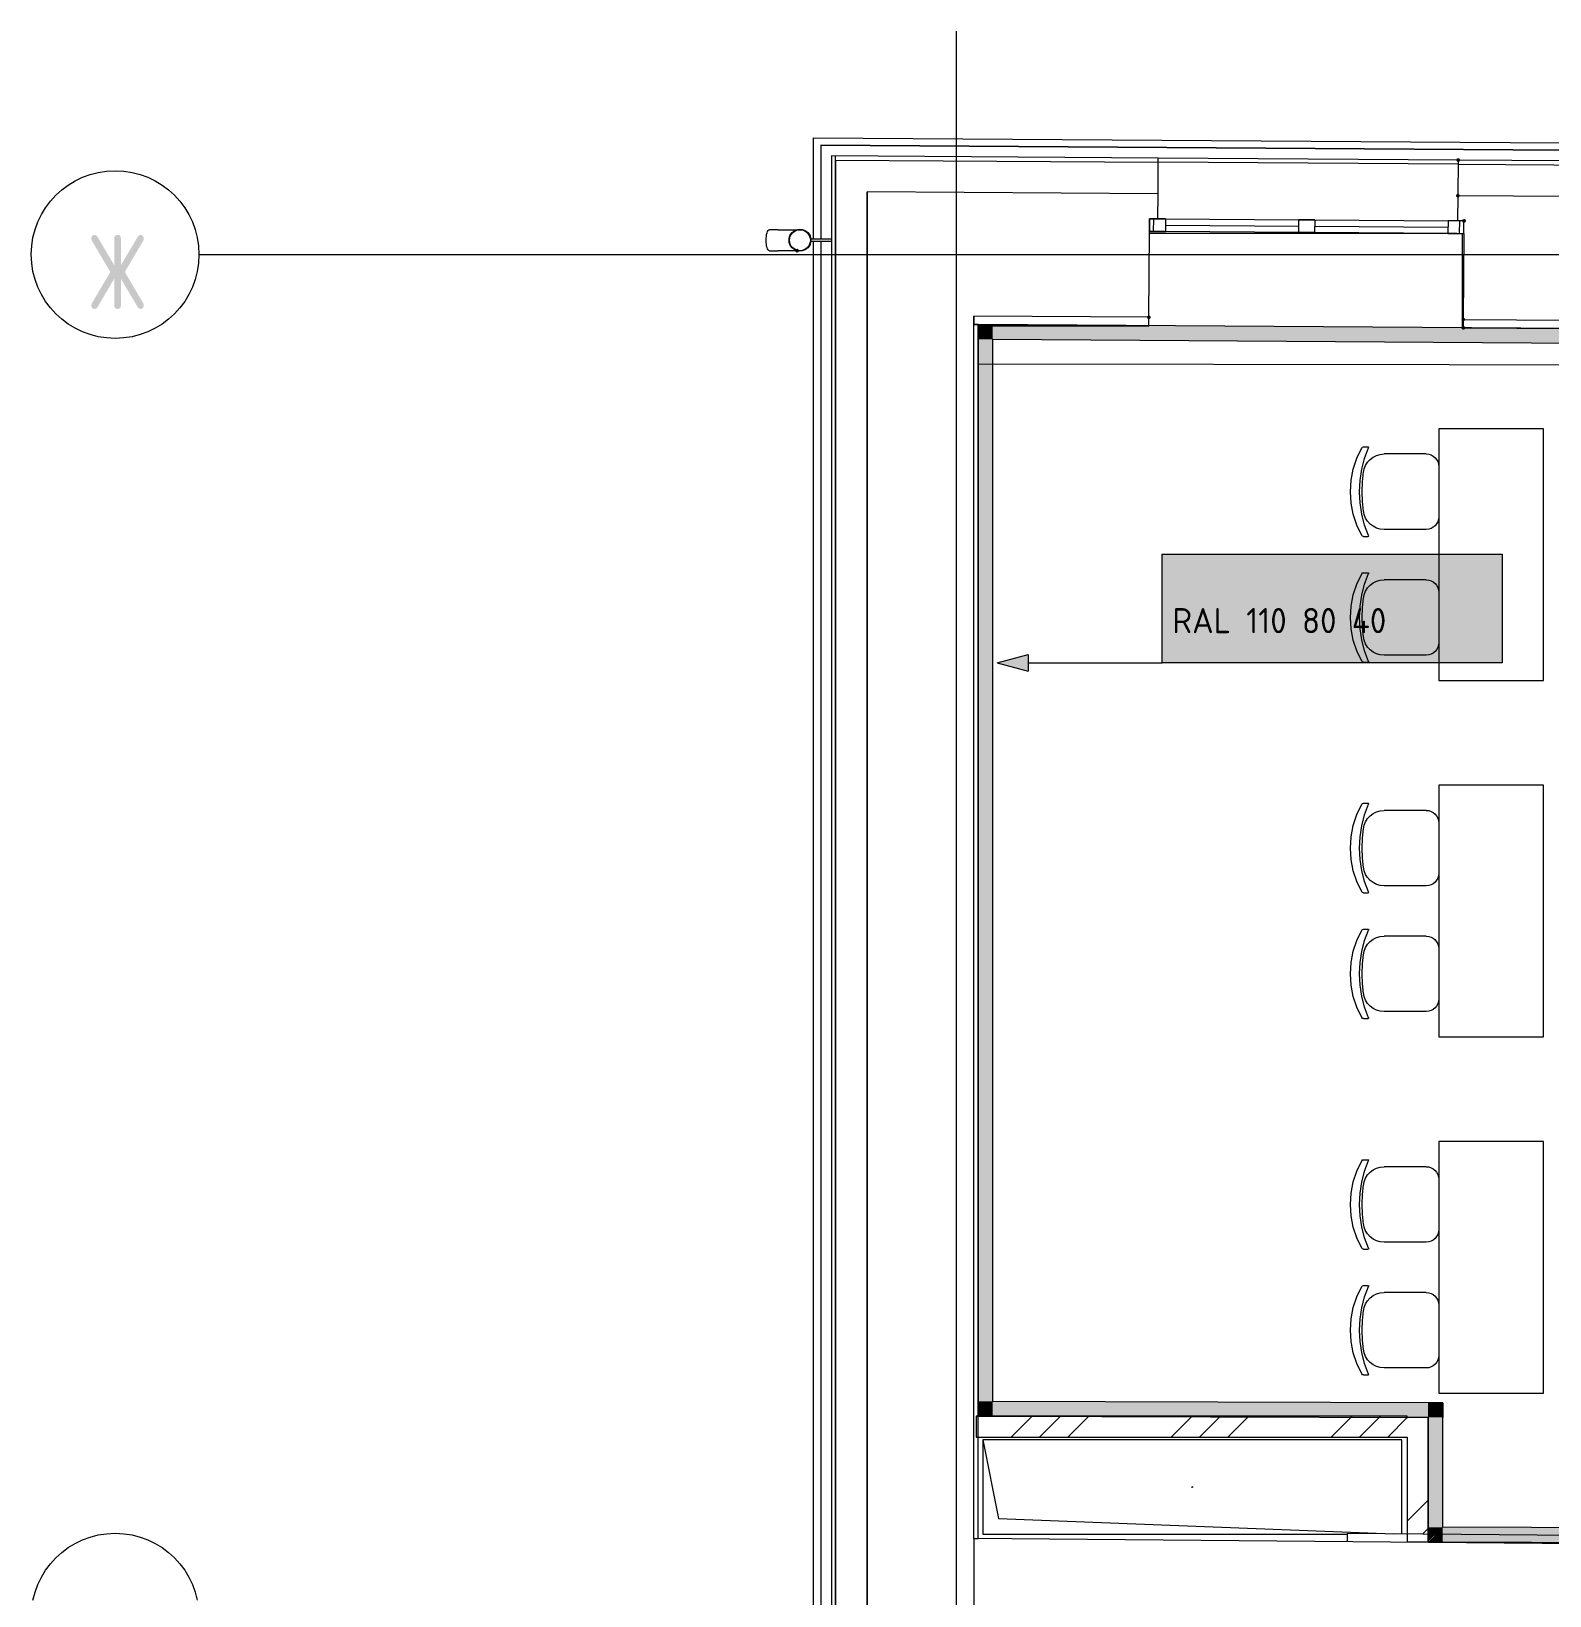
# Model space of a CAD drawing. Header units: millimetres. Extents: x 0 to 1189, y 0 to 841.
# Drawn here: x 194.5 to 267, y 654.4 to 729 of the extents above; entities that cross this region are included whole.
import ezdxf

# ---------------------------------------------------------------- set-up
doc = ezdxf.new("R2010")
doc.units = ezdxf.units.MM

msp = doc.modelspace()

# ---------------------------------------------------------------- hatches: boundary and pattern name
h = msp.add_hatch(color=7)
h.dxf.hatch_style = 2
h.paths.add_polyline_path([(262.602401, 722.789875), (262.665964, 722.816312), (262.692401, 722.879875), (262.665964, 722.943438), (262.602401, 722.969875), (262.592401, 722.969875), (262.528839, 722.943438), (262.502401, 722.879875), (262.528839, 722.816312), (262.592401, 722.789875)])
h = msp.add_hatch(color=7)
h.dxf.hatch_style = 2
h.paths.add_polyline_path([(262.581401, 721.269873), (262.517839, 721.243435), (262.491401, 721.179872), (262.517839, 721.11631), (262.581401, 721.089872), (262.644964, 721.11631), (262.671401, 721.179872), (262.644964, 721.243435)])
h = msp.add_hatch(color=7)
h.dxf.hatch_style = 2
h.paths.add_polyline_path([(262.882402, 719.887871), (262.945964, 719.914308), (262.972402, 719.977871), (262.945964, 720.041433), (262.882402, 720.067871), (262.872402, 720.067871), (262.808839, 720.041433), (262.782401, 719.977871), (262.808839, 719.914308), (262.872402, 719.887871)])
h = msp.add_hatch(color=7)
h.dxf.hatch_style = 2
h.paths.add_polyline_path([(198.487755, 717.223962), (197.682981, 715.850884), (197.62655, 715.795556), (197.547382, 715.777021), (197.480883, 715.788252), (197.432936, 715.822221), (197.403902, 715.879341), (197.394144, 715.960025), (197.420051, 716.048771), (198.299791, 717.540359), (197.420051, 719.031948), (197.394144, 719.125654), (197.403971, 719.206252), (197.433487, 719.263182), (197.482743, 719.296962), (197.551792, 719.308107), (197.623794, 719.289159), (197.682981, 719.229283), (198.487755, 717.861166), (198.487755, 719.130615), (198.497668, 719.208345), (198.527374, 719.263803), (198.576819, 719.297039), (198.645954, 719.308107), (198.714684, 719.297039), (198.763776, 719.263803), (198.793232, 719.208345), (198.80305, 719.130615), (198.80305, 717.861166), (199.612785, 719.229283), (199.668734, 719.289159), (199.744526, 719.308107), (199.803644, 719.29598), (199.853667, 719.254087), (199.886808, 719.197726), (199.897213, 719.130615), (199.871305, 719.031948), (198.991566, 717.540359), (199.871305, 716.048771), (199.897213, 715.955064), (199.886808, 715.88692), (199.853667, 715.826631), (199.805849, 715.788804), (199.748936, 715.777021), (199.669285, 715.795556), (199.612785, 715.850884), (198.80305, 717.223962), (198.80305, 715.950103), (198.793232, 715.873062), (198.763776, 715.819121), (198.714684, 715.7874), (198.645954, 715.777021), (198.576819, 715.7874), (198.527374, 715.819121), (198.497668, 715.873062), (198.487755, 715.950103)])
h = msp.add_hatch(color=7)
h.dxf.hatch_style = 2
h.paths.add_polyline_path([(231.068353, 718.466868), (231.131916, 718.493306), (231.158353, 718.556868), (231.131916, 718.620431), (231.068353, 718.646869), (231.055353, 718.646869), (230.99179, 718.620431), (230.965353, 718.556868), (230.99179, 718.493306), (231.055353, 718.466868)])
at = {"true_color": 0xf1d696}
h = msp.add_hatch(color=41, dxfattribs=at)
h.dxf.hatch_style = 2
h.paths.add_polyline_path([(240.398367, 714.329862), (239.698366, 714.334862), (239.698366, 715.034863)])
h = msp.add_hatch(color=41, dxfattribs=at)
h.dxf.hatch_style = 2
h.paths.add_polyline_path([(239.698366, 715.034863), (240.398367, 715.029863), (240.398367, 714.329862)])
h = msp.add_hatch(color=41, dxfattribs=at)
h.dxf.hatch_style = 2
h.paths.add_polyline_path([(240.398367, 714.329862), (240.398367, 715.029863), (329.149503, 714.432862), (329.152503, 713.732861)])
h = msp.add_hatch(color=7)
h.dxf.hatch_style = 2
h.paths.add_polyline_path([(247.841379, 715.468864), (247.777816, 715.442426), (247.751379, 715.378864), (247.777816, 715.315301), (247.841379, 715.288863), (247.904941, 715.315301), (247.931379, 715.378864), (247.904941, 715.442426)])
h = msp.add_hatch(color=7)
h.dxf.hatch_style = 2
h.paths.add_polyline_path([(262.838402, 714.967863), (262.774839, 714.941425), (262.748401, 714.877863), (262.774839, 714.8143), (262.838402, 714.787863), (262.848402, 714.787863), (262.911964, 714.8143), (262.938402, 714.877863), (262.911964, 714.941425), (262.848402, 714.967863)])
h = msp.add_hatch(color=7)
h.dxf.hatch_style = 2
h.paths.add_polyline_path([(262.841402, 715.367864), (262.777839, 715.341426), (262.751401, 715.277863), (262.777839, 715.214301), (262.841402, 715.187863), (262.904964, 715.214301), (262.931402, 715.277863), (262.904964, 715.341426)])
at = {"true_color": 0x9f9f00}
h = msp.add_hatch(color=54, dxfattribs=at)
h.dxf.hatch_style = 2
h.paths.add_polyline_path([(240.398367, 663.660785), (239.698366, 663.662785), (239.698366, 714.334862), (240.398367, 714.329862)])
at = {"true_color": 0xffffff}
h = msp.add_hatch(color=7, dxfattribs=at)
h.dxf.hatch_style = 2
h.paths.add_polyline_path([(248.47438, 704.071846), (264.690404, 704.071846), (264.690404, 698.895838), (248.47438, 698.895838)])
at = {"true_color": 0x0077b0}
h = msp.add_hatch(color=144, dxfattribs=at)
h.paths.add_polyline_path([(249.685447, 702.675707), (249.685447, 703.482686), (249.655957, 703.639369), (249.566935, 703.770421), (249.438295, 703.856824), (249.281957, 703.886176), (249.125481, 703.856824), (248.994223, 703.770421), (248.906786, 703.639369), (248.878467, 703.482686), (248.878467, 702.675707), (248.906786, 702.519369), (248.994223, 702.390729), (249.125481, 702.301708), (249.281957, 702.272218), (249.438295, 702.301708), (249.566935, 702.390729), (249.655957, 702.519369)])
h.paths.add_polyline_path([(249.886089, 702.675707), (249.874935, 702.555051), (249.841509, 702.443025), (249.785862, 702.339991), (249.708046, 702.24631), (249.616278, 702.169011), (249.514225, 702.114501), (249.402561, 702.082212), (249.281957, 702.071575), (249.160225, 702.082212), (249.048517, 702.114501), (248.946319, 702.169011), (248.853111, 702.24631), (248.775382, 702.339991), (248.719924, 702.443025), (248.686688, 702.555051), (248.67562, 702.675707), (248.67562, 703.482686), (248.686688, 703.604419), (248.719924, 703.716126), (248.775382, 703.818325), (248.853111, 703.911532), (248.946319, 703.989348), (249.048517, 704.044995), (249.160225, 704.078421), (249.281957, 704.089574), (249.402613, 704.078464), (249.514639, 704.045339), (249.617673, 703.990511), (249.711354, 703.914288), (249.787258, 703.82065), (249.841923, 703.717504), (249.874987, 703.604849), (249.886089, 703.482686)])
h = msp.add_hatch(color=144, dxfattribs=at)
h.dxf.hatch_style = 2
h.paths.add_polyline_path([(251.70627, 702.573732), (251.709027, 702.602396), (252.112516, 704.016263), (252.148001, 704.070902), (252.211184, 704.089574), (252.28732, 704.064012), (252.312607, 703.9876), (252.307095, 703.959488), (251.939986, 702.675707), (252.411826, 702.675707), (252.411826, 702.980529), (252.437113, 703.055288), (252.51325, 703.079197), (252.589386, 703.055288), (252.614673, 702.980529), (252.614673, 702.675707), (252.818072, 702.675707), (252.891797, 702.650145), (252.916739, 702.573732), (252.891797, 702.497596), (252.818072, 702.472309), (252.614673, 702.472309), (252.614673, 702.170243), (252.589386, 702.095484), (252.51325, 702.071575), (252.437113, 702.095484), (252.411826, 702.170243), (252.411826, 702.472309), (251.807694, 702.472309), (251.731557, 702.497596)])
h = msp.add_hatch(color=144, dxfattribs=at)
h.dxf.hatch_style = 2
h.paths.add_polyline_path([(251.199584, 702.573732), (250.392604, 702.573732), (250.316468, 702.599295), (250.291181, 702.675707), (250.316468, 702.751844), (250.392604, 702.777131), (251.199584, 702.777131), (251.27572, 702.751844), (251.301007, 702.675707), (251.27572, 702.599295)])
h = msp.add_hatch(color=144, dxfattribs=at)
h.dxf.hatch_style = 2
h.paths.add_polyline_path([(240.598368, 698.895838), (242.09137, 699.294839), (242.09137, 698.494838)])
at = {"true_color": 0x9f9f00}
h = msp.add_hatch(color=54, dxfattribs=at)
h.dxf.hatch_style = 2
h.paths.add_polyline_path([(239.698366, 662.964784), (239.698366, 663.662785), (240.398367, 663.660785)])
h = msp.add_hatch(color=54, dxfattribs=at)
h.dxf.hatch_style = 2
h.paths.add_polyline_path([(239.698366, 662.962784), (240.398367, 663.660785), (240.398367, 662.960784)])
at = {"true_color": 0xf1d696}
h = msp.add_hatch(color=41, dxfattribs=at)
h.dxf.hatch_style = 2
h.paths.add_polyline_path([(240.398367, 662.960784), (240.398367, 663.660785), (261.164399, 663.602785), (261.164399, 662.902783)])
h = msp.add_hatch(color=41, dxfattribs=at)
h.dxf.hatch_style = 2
h.paths.add_polyline_path([(261.164399, 663.602785), (261.8644, 663.600785), (261.164399, 662.902783)])
h = msp.add_hatch(color=41, dxfattribs=at)
h.dxf.hatch_style = 2
h.paths.add_polyline_path([(261.164399, 662.902783), (261.8644, 663.600785), (261.8644, 662.900783)])
h = msp.add_hatch(color=41, dxfattribs=at)
h.dxf.hatch_style = 2
h.paths.add_polyline_path([(261.8644, 657.659775), (261.164399, 657.662775), (261.164399, 662.902783), (261.8644, 662.900783)])
h = msp.add_hatch(color=41, dxfattribs=at)
h.dxf.hatch_style = 2
h.paths.add_polyline_path([(261.164399, 656.964774), (261.164399, 657.662775), (261.8644, 657.659775)])
h = msp.add_hatch(color=41, dxfattribs=at)
h.dxf.hatch_style = 2
h.paths.add_polyline_path([(261.164399, 656.962774), (261.8644, 657.659775), (261.8644, 656.959774)])
h = msp.add_hatch(color=41, dxfattribs=at)
h.dxf.hatch_style = 2
h.paths.add_polyline_path([(261.8644, 656.959774), (261.8644, 657.659775), (329.444503, 657.416775), (329.448503, 656.716774)])

# ---------------------------------------------------------------- linework, layer by layer
at = {"color": 7, "lineweight": 0}
for points in [[(238.672365, 237.695134), (238.672365, 729.022884)], [(238.672365, 237.695134), (238.672365, 729.022884)], [(231.848354, 719.103869), (231.848354, 723.936877)], [(231.848354, 723.936877), (338.660517, 723.218876)], [(232.198355, 723.584876), (232.198355, 719.102869)], [(338.312517, 722.871875), (232.198355, 723.584876)], [(232.198355, 723.583876), (338.312517, 722.871875)], [(248.292379, 722.975875), (232.698356, 723.080875)], [(232.698356, 723.080875), (232.698356, 642.949753)], [(232.898356, 642.949753), (232.898356, 723.079875)], [(232.898356, 722.879875), (248.291379, 722.775875)], [(232.898356, 722.879875), (232.898356, 642.949753)], [(248.281379, 721.275873), (248.291379, 722.775875)], [(248.291379, 722.775875), (248.292379, 722.975875)], [(262.591401, 722.679875), (248.291379, 722.775875)], [(262.592401, 722.879875), (248.292379, 722.975875)], [(262.592401, 722.879875), (262.581401, 721.179872)], [(262.591401, 722.679875), (278.554426, 722.572875)], [(277.952425, 722.776875), (262.602401, 722.879875)], [(198.529303, 714.371862), (198.120349, 714.392515), (197.723202, 714.453134), (197.339875, 714.551706), (196.972379, 714.686222), (196.622724, 714.854669), (196.292923, 715.055037), (195.984986, 715.285314), (195.700924, 715.543489), (195.442749, 715.827551), (195.212472, 716.135488), (195.012104, 716.465289), (194.843657, 716.814944), (194.709141, 717.18244), (194.610569, 717.565767), (194.54995, 717.962914), (194.529297, 718.371868), (194.54995, 718.780823), (194.610569, 719.177969), (194.709141, 719.561296), (194.843657, 719.928792), (195.012104, 720.278447), (195.212472, 720.608249), (195.442749, 720.916186), (195.700924, 721.200248), (195.984986, 721.458422), (196.292923, 721.688699), (196.622724, 721.889067), (196.972379, 722.057514), (197.339875, 722.19203), (197.723202, 722.290603), (198.120349, 722.351221), (198.529303, 722.371874)], [(198.529303, 722.371874), (198.938258, 722.351221), (199.335404, 722.290603), (199.718731, 722.19203), (200.086228, 722.057514), (200.435882, 721.889067), (200.765684, 721.688699), (201.073621, 721.458422), (201.357683, 721.200248), (201.615858, 720.916186), (201.846135, 720.608249), (202.046502, 720.278447), (202.21495, 719.928792), (202.349465, 719.561296), (202.448038, 719.177969), (202.508656, 718.780823), (202.529309, 718.371868), (202.508656, 717.962914), (202.448038, 717.565767), (202.349465, 717.18244), (202.21495, 716.814944), (202.046502, 716.465289), (201.846135, 716.135488), (201.615858, 715.827551), (201.357683, 715.543489), (201.073621, 715.285314), (200.765684, 715.055037), (200.435882, 714.854669), (200.086228, 714.686222), (199.718731, 714.551706), (199.335404, 714.453134), (198.938258, 714.392515), (198.529303, 714.371862)], [(248.281379, 721.275873), (234.398358, 721.369873)], [(234.398358, 715.468864), (234.398358, 721.369873)], [(234.398358, 721.369873), (234.398358, 642.949753)], [(248.273379, 720.075871), (248.281379, 721.275873)], [(262.581401, 721.179872), (262.572401, 719.979871)], [(278.544426, 721.072872), (262.581401, 721.179872)], [(229.582368, 719.05586), (229.585501, 719.156587), (229.594493, 719.250423), (229.608735, 719.335353), (229.627618, 719.409361), (229.650532, 719.470431), (229.676868, 719.516548), (229.706017, 719.545697), (229.737368, 719.555861)], [(230.162352, 719.55687), (229.737351, 719.55687)], [(230.162352, 719.55687), (230.219352, 719.55687)], [(230.219352, 719.55687), (230.274352, 719.55687)], [(230.274352, 719.55687), (230.329352, 719.55687)], [(230.329352, 719.55687), (230.383352, 719.55687)], [(230.383352, 719.55687), (230.436352, 719.55687)], [(230.436352, 719.55687), (230.488352, 719.55687)], [(230.488352, 719.55687), (230.538352, 719.55687)], [(230.538352, 719.55687), (230.587352, 719.55687)], [(230.587352, 719.55687), (230.635352, 719.55687)], [(230.635352, 719.55687), (230.681352, 719.55687)], [(230.678352, 719.056869), (230.688925, 719.161614), (230.719243, 719.259198), (230.76721, 719.347524), (230.830728, 719.424495), (230.907698, 719.488012), (230.996025, 719.535979), (231.093609, 719.566298), (231.198353, 719.57687), (231.303385, 719.566298), (231.401104, 719.535979), (231.489447, 719.488012), (231.566354, 719.424495), (231.62976, 719.347524), (231.677604, 719.259198), (231.707823, 719.161614), (231.718354, 719.056869)], [(230.681352, 719.55687), (230.725352, 719.55687)], [(230.698352, 719.056869), (230.708517, 719.157596), (230.737665, 719.251432), (230.783782, 719.336362), (230.844853, 719.41037), (230.918861, 719.47144), (231.00379, 719.517557), (231.097627, 719.546706), (231.198353, 719.55687), (231.29908, 719.546706), (231.392916, 719.517557), (231.477846, 719.47144), (231.551854, 719.41037), (231.612924, 719.336362), (231.659041, 719.251432), (231.68819, 719.157596), (231.698354, 719.056869)], [(230.725352, 719.55687), (230.768353, 719.55687)], [(230.768353, 719.55687), (230.809353, 719.55687)], [(230.809353, 719.55687), (230.849353, 719.55687)], [(230.849353, 719.55687), (230.886353, 719.55687)], [(230.886353, 719.55687), (230.922353, 719.55687)], [(230.922353, 719.55687), (230.956353, 719.55687)], [(230.956353, 719.55687), (230.988353, 719.55687)], [(230.988353, 719.55687), (231.017353, 719.55687)], [(231.017353, 719.55687), (231.045353, 719.55687)], [(231.045353, 719.55687), (231.068353, 719.55687)], [(247.841379, 715.378864), (247.869379, 719.47887)], [(247.869379, 719.47887), (247.873379, 720.078871)], [(247.873379, 720.078871), (247.869379, 719.47887)], [(248.62938, 719.47387), (247.869379, 719.47887)], [(247.869379, 719.47887), (248.62938, 719.47387)], [(247.873379, 720.078871), (248.63338, 720.073871)], [(248.63338, 720.073871), (247.873379, 720.078871)], [(248.069379, 719.47787), (248.073379, 720.077871)], [(248.63338, 720.073871), (248.62938, 719.47387)], [(254.98939, 719.43087), (248.62938, 719.47387)], [(248.63138, 719.77387), (254.99139, 719.73087)], [(248.63338, 720.073871), (254.99339, 720.030871)], [(254.98939, 719.43087), (254.99339, 720.030871)], [(255.749391, 719.42587), (254.98939, 719.43087)], [(254.98939, 719.43087), (255.749391, 719.42587)], [(254.99339, 720.030871), (255.753391, 720.025871)], [(255.753391, 720.025871), (254.99339, 720.030871)], [(255.753391, 720.025871), (255.749391, 719.42587)], [(262.1084, 719.38287), (255.749391, 719.42587)], [(255.751391, 719.72587), (262.1104, 719.68287)], [(255.753391, 720.025871), (262.1124, 719.982871)], [(262.1124, 719.982871), (262.1084, 719.38287)], [(262.872402, 719.977871), (262.1124, 719.982871)], [(262.872402, 719.977871), (262.1124, 719.982871)], [(262.668401, 719.37987), (262.672401, 719.979871)], [(262.868402, 719.37787), (262.872402, 719.977871)], [(262.868402, 719.37787), (262.872402, 719.977871)], [(229.737368, 718.555859), (229.706017, 718.566023), (229.676868, 718.595172), (229.650532, 718.641289), (229.627618, 718.702359), (229.608735, 718.776367), (229.594493, 718.861297), (229.585501, 718.955133), (229.582368, 719.05586)], [(231.718354, 719.056869), (231.707823, 718.951838), (231.677604, 718.854119), (231.62976, 718.765775), (231.566354, 718.688869), (231.489447, 718.625462), (231.401104, 718.577619), (231.303385, 718.5474), (231.198353, 718.536868), (231.093609, 718.5474), (230.996025, 718.577619), (230.907698, 718.625462), (230.830728, 718.688869), (230.76721, 718.765775), (230.719243, 718.854119), (230.688925, 718.951838), (230.678352, 719.056869)], [(231.698354, 719.056869), (231.68819, 718.955855), (231.659041, 718.861885), (231.612924, 718.776937), (231.551854, 718.702994), (231.477846, 718.642035), (231.392916, 718.59604), (231.29908, 718.566992), (231.198353, 718.556868), (231.097627, 718.566992), (231.00379, 718.59604), (230.918861, 718.642035), (230.844853, 718.702994), (230.783782, 718.776937), (230.737665, 718.861885), (230.708517, 718.955855), (230.698352, 719.056869)], [(232.698356, 719.106869), (231.707354, 719.106869)], [(231.707354, 719.006869), (232.698356, 719.006869)], [(231.848354, 608.1037), (231.848354, 719.008869)], [(232.198355, 719.009869), (232.198355, 608.1027)], [(262.529401, 719.38087), (247.868379, 719.38087)], [(262.1084, 719.38287), (262.868402, 719.37787)], [(262.1084, 719.38287), (262.868402, 719.37787)], [(262.809402, 714.945863), (262.809402, 719.37887)], [(262.868402, 719.37787), (262.841402, 715.277863)], [(202.529309, 718.371868), (863.72632, 718.371868)], [(229.737351, 718.556868), (230.162352, 718.556868)], [(230.186352, 718.556868), (230.162352, 718.556868)], [(230.242352, 718.556868), (230.186352, 718.556868)], [(230.297352, 718.556868), (230.242352, 718.556868)], [(230.352352, 718.556868), (230.297352, 718.556868)], [(230.405352, 718.556868), (230.352352, 718.556868)], [(230.458352, 718.556868), (230.405352, 718.556868)], [(230.509352, 718.556868), (230.458352, 718.556868)], [(230.559352, 718.556868), (230.509352, 718.556868)], [(230.607352, 718.556868), (230.559352, 718.556868)], [(230.654352, 718.556868), (230.607352, 718.556868)], [(230.700352, 718.556868), (230.654352, 718.556868)], [(230.743353, 718.556868), (230.700352, 718.556868)], [(230.786353, 718.556868), (230.743353, 718.556868)], [(230.826353, 718.556868), (230.786353, 718.556868)], [(230.865353, 718.556868), (230.826353, 718.556868)], [(230.901353, 718.556868), (230.865353, 718.556868)], [(230.936353, 718.556868), (230.901353, 718.556868)], [(230.969353, 718.556868), (230.936353, 718.556868)], [(231.000353, 718.556868), (230.969353, 718.556868)], [(231.029353, 718.556868), (231.000353, 718.556868)], [(231.055353, 718.556868), (231.029353, 718.556868)], [(234.398358, 642.949753), (234.398358, 715.468864)], [(239.499366, 715.434864), (239.496366, 715.034863)], [(239.496366, 715.034863), (247.839379, 714.978863)], [(239.498366, 657.119775), (239.498366, 715.434864)], [(239.698366, 715.034863), (239.498366, 715.034863)], [(247.841379, 715.378864), (239.499366, 715.434864)], [(239.698366, 657.119775), (239.698366, 715.034863)], [(239.698366, 715.034863), (239.698366, 714.334862)], [(329.149503, 714.432862), (239.698366, 715.034863)], [(247.827379, 714.955863), (239.698366, 714.955863)], [(247.827379, 714.979863), (247.827379, 714.955863)], [(247.839379, 714.978863), (247.841379, 715.378864)], [(262.841402, 715.277863), (262.838402, 714.877863)], [(262.841402, 715.277863), (278.104425, 715.175863)], [(239.698366, 714.334862), (239.698366, 662.962784)], [(240.398367, 714.329862), (329.152503, 713.732861)], [(240.398367, 663.660785), (240.398367, 714.329862)], [(262.839402, 714.945863), (262.809402, 714.945863)], [(262.848402, 714.877863), (278.101425, 714.775863)], [(239.698366, 713.15786), (329.572504, 713.03386)], [(261.8644, 663.600785), (240.398367, 663.660785)], [(261.8644, 663.600785), (261.8644, 662.900783)], [(260.164397, 662.962784), (239.598366, 662.962784)], [(239.598366, 662.962784), (239.598366, 661.962782)], [(239.698366, 662.962784), (240.398367, 662.960784)], [(240.398367, 662.960784), (261.164399, 662.902783)], [(241.274369, 661.962782), (242.27437, 662.962784)], [(242.623371, 661.962782), (243.623372, 662.962784)], [(243.973373, 661.962782), (244.973374, 662.962784)], [(248.90738, 661.962782), (249.907382, 662.962784)], [(250.257382, 661.962782), (251.257384, 662.962784)], [(251.606384, 661.962782), (252.606386, 662.962784)], [(256.540392, 661.962782), (257.540393, 662.962784)], [(257.890394, 661.962782), (258.890396, 662.962784)], [(259.239396, 661.962782), (260.164397, 662.887783)], [(260.164397, 662.902783), (260.164397, 662.962784)], [(260.164397, 662.887783), (260.179397, 662.902783)], [(261.164399, 662.902783), (260.164397, 662.902783)], [(261.164399, 656.962774), (261.164399, 662.902783)], [(261.164399, 662.902783), (261.164399, 656.962774)], [(261.8644, 657.659775), (261.8644, 662.900783)], [(239.598366, 661.962782), (260.164397, 661.962782)], [(260.164397, 661.962782), (260.164397, 656.962774)], [(259.914397, 661.828782), (239.914367, 661.828782)], [(239.914367, 661.828782), (239.914367, 657.328775)], [(239.914367, 661.828782), (240.664368, 658.078776)], [(259.914397, 661.828782), (239.914367, 661.828782)], [(239.914367, 661.828782), (239.914367, 657.328775)], [(259.914397, 657.340775), (259.914397, 661.828782)], [(259.914397, 657.340775), (259.914397, 661.828782)], [(249.889382, 659.578778), (249.914382, 659.603778), (249.939382, 659.578778)], [(249.939382, 659.578778), (249.914382, 659.553778), (249.889382, 659.578778)], [(249.939382, 659.578778), (249.914382, 659.553778), (249.901382, 659.556778)], [(249.908382, 659.602778), (249.939382, 659.578778)], [(260.164397, 657.952776), (261.164399, 658.952777)], [(240.664368, 658.078776), (259.519396, 657.343775)], [(260.892399, 657.331775), (261.164399, 657.603775)], [(329.444503, 657.416775), (261.8644, 657.659775)], [(194.610569, 654.17787), (194.709141, 654.561197), (194.843657, 654.928693), (195.012104, 655.278348), (195.212472, 655.608149), (195.442749, 655.916087), (195.700924, 656.200148), (195.984986, 656.458323), (196.292923, 656.6886), (196.622724, 656.888968), (196.972379, 657.057415), (197.339875, 657.191931), (197.723202, 657.290503), (198.120349, 657.351122), (198.529303, 657.371775)], [(198.529303, 657.371775), (198.938258, 657.351122), (199.335404, 657.290503), (199.718731, 657.191931), (200.086228, 657.057415), (200.435882, 656.888968), (200.765684, 656.6886), (201.073621, 656.458323), (201.357683, 656.200148), (201.615858, 655.916087), (201.846135, 655.608149), (202.046502, 655.278348), (202.21495, 654.928693), (202.349465, 654.561197), (202.448038, 654.17787)], [(308.162471, 656.516774), (239.498366, 657.119775)], [(239.498366, 657.119775), (239.498366, 653.319769)], [(239.498366, 657.119775), (239.698366, 657.119775)], [(239.914367, 657.328775), (257.306393, 657.328775)], [(239.914367, 657.328775), (257.306393, 657.328775)], [(257.306393, 657.363775), (257.302393, 656.963774)], [(308.056471, 656.917774), (257.306393, 657.363775)], [(260.164397, 656.962774), (261.164399, 656.962774)], [(261.164399, 656.962774), (261.8644, 656.959774)], [(261.8644, 656.959774), (329.448503, 656.716774)]]:
    msp.add_lwpolyline(points, dxfattribs=at)
at = {"color": 253, "lineweight": 0, "true_color": 0x999999}
for points in [[(266.671407, 710.058856), (261.6714, 710.058856)], [(261.6714, 710.058856), (261.6714, 698.058837)], [(266.671407, 698.058837), (266.671407, 710.058856)], [(257.996394, 704.970848), (257.762675, 705.46388), (257.593644, 705.980349), (257.490987, 706.514069), (257.456393, 707.058851), (257.490987, 707.603211), (257.593644, 708.136978), (257.762675, 708.653681), (257.996394, 709.146854)], [(257.996394, 704.970848), (257.762675, 705.46388), (257.593644, 705.980349), (257.490987, 706.514069), (257.456393, 707.058851), (257.490987, 707.603211), (257.593644, 708.136978), (257.762675, 708.653681), (257.996394, 709.146854)], [(258.325395, 704.966848), (258.134457, 705.470489), (257.997144, 705.989974), (257.914207, 706.520897), (257.886394, 707.058851), (257.914207, 707.596664), (257.997144, 708.127353), (258.134457, 708.646791), (258.325395, 709.150854)], [(258.325395, 704.966848), (258.134457, 705.470489), (257.997144, 705.989974), (257.914207, 706.520897), (257.886394, 707.058851), (257.914207, 707.596664), (257.997144, 708.127353), (258.134457, 708.646791), (258.325395, 709.150854)], [(257.996394, 709.146854), (258.033269, 709.181229), (258.081394, 709.193854)], [(257.996394, 709.146854), (258.033269, 709.181229), (258.081394, 709.193854)], [(258.081394, 709.193854), (258.298395, 709.193854)], [(258.081394, 709.193854), (258.298395, 709.193854)], [(258.298395, 709.193854), (258.319395, 709.184854), (258.328395, 709.163854), (258.325395, 709.150854)], [(258.298395, 709.193854), (258.319395, 709.184854), (258.328395, 709.163854), (258.325395, 709.150854)], [(258.073394, 707.958852), (258.109709, 708.144237), (258.178098, 708.315056), (258.275104, 708.468179), (258.39727, 708.600478), (258.541139, 708.708824), (258.703255, 708.790088), (258.880159, 708.841141), (259.068396, 708.858854)], [(258.073394, 707.958852), (258.109709, 708.144237), (258.178098, 708.315056), (258.275104, 708.468179), (258.39727, 708.600478), (258.541139, 708.708824), (258.703255, 708.790088), (258.880159, 708.841141), (259.068396, 708.858854)], [(261.071399, 708.858854), (259.068396, 708.858854)], [(261.071399, 708.858854), (259.068396, 708.858854)], [(261.071399, 708.858854), (261.192501, 708.846649), (261.305212, 708.81165), (261.407142, 708.756285), (261.4959, 708.682978), (261.569095, 708.594156), (261.624337, 708.492244), (261.659236, 708.379667), (261.6714, 708.258853)], [(261.071399, 708.858854), (261.192501, 708.846649), (261.305212, 708.81165), (261.407142, 708.756285), (261.4959, 708.682978), (261.569095, 708.594156), (261.624337, 708.492244), (261.659236, 708.379667), (261.6714, 708.258853)], [(261.6714, 708.259853), (261.6714, 705.858849)], [(261.6714, 708.259853), (261.6714, 705.858849)], [(258.078394, 706.117849), (258.037019, 706.587225), (258.023394, 707.058851), (258.037019, 707.530102), (258.078394, 707.999852)], [(258.078394, 706.117849), (258.037019, 706.587225), (258.023394, 707.058851), (258.037019, 707.530102), (258.078394, 707.999852)], [(259.068396, 705.258848), (258.880159, 705.276561), (258.703255, 705.327614), (258.541139, 705.408878), (258.39727, 705.517224), (258.275104, 705.649523), (258.178098, 705.802646), (258.109709, 705.973464), (258.073394, 706.15885)], [(259.068396, 705.258848), (258.880159, 705.276561), (258.703255, 705.327614), (258.541139, 705.408878), (258.39727, 705.517224), (258.275104, 705.649523), (258.178098, 705.802646), (258.109709, 705.973464), (258.073394, 706.15885)], [(261.071399, 705.258848), (259.068396, 705.258848)], [(261.071399, 705.258848), (259.068396, 705.258848)], [(261.6714, 705.858849), (261.659236, 705.737747), (261.624337, 705.625036), (261.569095, 705.523106), (261.4959, 705.434348), (261.407142, 705.361153), (261.305212, 705.305911), (261.192501, 705.271012), (261.071399, 705.258848)], [(261.6714, 705.858849), (261.659236, 705.737747), (261.624337, 705.625036), (261.569095, 705.523106), (261.4959, 705.434348), (261.407142, 705.361153), (261.305212, 705.305911), (261.192501, 705.271012), (261.071399, 705.258848)], [(258.081394, 704.923848), (258.033269, 704.936473), (257.996394, 704.970848)], [(258.081394, 704.923848), (258.033269, 704.936473), (257.996394, 704.970848)], [(258.081394, 704.923848), (258.298395, 704.923848)], [(258.081394, 704.923848), (258.298395, 704.923848)], [(258.325395, 704.966848), (258.328395, 704.953848), (258.319395, 704.932473), (258.298395, 704.923848)], [(258.325395, 704.966848), (258.328395, 704.953848), (258.319395, 704.932473), (258.298395, 704.923848)], [(257.996394, 698.970839), (257.762675, 699.463871), (257.593644, 699.98034), (257.490987, 700.51406), (257.456393, 701.058842), (257.490987, 701.603202), (257.593644, 702.136968), (257.762675, 702.653672), (257.996394, 703.146845)], [(257.996394, 698.970839), (257.762675, 699.463871), (257.593644, 699.98034), (257.490987, 700.51406), (257.456393, 701.058842), (257.490987, 701.603202), (257.593644, 702.136968), (257.762675, 702.653672), (257.996394, 703.146845)], [(258.325395, 698.966839), (258.134457, 699.47048), (257.997144, 699.989965), (257.914207, 700.520888), (257.886394, 701.058842), (257.914207, 701.596655), (257.997144, 702.127343), (258.134457, 702.646782), (258.325395, 703.150845)], [(258.325395, 698.966839), (258.134457, 699.47048), (257.997144, 699.989965), (257.914207, 700.520888), (257.886394, 701.058842), (257.914207, 701.596655), (257.997144, 702.127343), (258.134457, 702.646782), (258.325395, 703.150845)], [(257.996394, 703.146845), (258.033269, 703.18122), (258.081394, 703.193845)], [(257.996394, 703.146845), (258.033269, 703.18122), (258.081394, 703.193845)], [(258.081394, 703.193845), (258.298395, 703.193845)], [(258.081394, 703.193845), (258.298395, 703.193845)], [(258.298395, 703.193845), (258.319395, 703.184845), (258.328395, 703.163845), (258.325395, 703.150845)], [(258.298395, 703.193845), (258.319395, 703.184845), (258.328395, 703.163845), (258.325395, 703.150845)], [(258.073394, 701.958843), (258.109709, 702.144228), (258.178098, 702.315047), (258.275104, 702.46817), (258.39727, 702.600469), (258.541139, 702.708815), (258.703255, 702.790079), (258.880159, 702.841132), (259.068396, 702.858845)], [(258.073394, 701.958843), (258.109709, 702.144228), (258.178098, 702.315047), (258.275104, 702.46817), (258.39727, 702.600469), (258.541139, 702.708815), (258.703255, 702.790079), (258.880159, 702.841132), (259.068396, 702.858845)], [(261.071399, 702.858845), (259.068396, 702.858845)], [(261.071399, 702.858845), (259.068396, 702.858845)], [(261.071399, 702.858845), (261.192501, 702.846639), (261.305212, 702.811641), (261.407142, 702.756276), (261.4959, 702.682969), (261.569095, 702.594147), (261.624337, 702.492235), (261.659236, 702.379658), (261.6714, 702.258844)], [(261.071399, 702.858845), (261.192501, 702.846639), (261.305212, 702.811641), (261.407142, 702.756276), (261.4959, 702.682969), (261.569095, 702.594147), (261.624337, 702.492235), (261.659236, 702.379658), (261.6714, 702.258844)], [(261.6714, 702.259844), (261.6714, 699.85884)], [(261.6714, 702.259844), (261.6714, 699.85884)], [(258.078394, 700.11784), (258.037019, 700.587216), (258.023394, 701.058842), (258.037019, 701.530092), (258.078394, 701.999843)], [(258.078394, 700.11784), (258.037019, 700.587216), (258.023394, 701.058842), (258.037019, 701.530092), (258.078394, 701.999843)], [(259.068396, 699.258839), (258.880159, 699.276552), (258.703255, 699.327605), (258.541139, 699.408869), (258.39727, 699.517214), (258.275104, 699.649513), (258.178098, 699.802637), (258.109709, 699.973455), (258.073394, 700.15884)], [(259.068396, 699.258839), (258.880159, 699.276552), (258.703255, 699.327605), (258.541139, 699.408869), (258.39727, 699.517214), (258.275104, 699.649513), (258.178098, 699.802637), (258.109709, 699.973455), (258.073394, 700.15884)], [(261.6714, 699.85884), (261.659236, 699.737738), (261.624337, 699.625027), (261.569095, 699.523097), (261.4959, 699.434339), (261.407142, 699.361144), (261.305212, 699.305902), (261.192501, 699.271003), (261.071399, 699.258839)], [(261.6714, 699.85884), (261.659236, 699.737738), (261.624337, 699.625027), (261.569095, 699.523097), (261.4959, 699.434339), (261.407142, 699.361144), (261.305212, 699.305902), (261.192501, 699.271003), (261.071399, 699.258839)], [(258.081394, 698.923838), (258.033269, 698.936464), (257.996394, 698.970839)], [(258.081394, 698.923838), (258.033269, 698.936464), (257.996394, 698.970839)], [(258.081394, 698.923838), (258.298395, 698.923838)], [(258.081394, 698.923838), (258.298395, 698.923838)], [(258.325395, 698.966839), (258.328395, 698.953839), (258.319395, 698.932464), (258.298395, 698.923838)], [(258.325395, 698.966839), (258.328395, 698.953839), (258.319395, 698.932464), (258.298395, 698.923838)], [(261.071399, 699.258839), (259.068396, 699.258839)], [(261.071399, 699.258839), (259.068396, 699.258839)], [(261.6714, 698.058837), (266.671407, 698.058837)], [(266.671407, 693.05883), (261.6714, 693.05883)], [(261.6714, 693.05883), (261.6714, 681.058811)], [(266.671407, 681.058811), (266.671407, 693.05883)], [(257.996394, 687.970822), (257.762675, 688.463854), (257.593644, 688.980323), (257.490987, 689.514043), (257.456393, 690.058825), (257.490987, 690.603185), (257.593644, 691.136952), (257.762675, 691.653656), (257.996394, 692.146828)], [(257.996394, 687.970822), (257.762675, 688.463854), (257.593644, 688.980323), (257.490987, 689.514043), (257.456393, 690.058825), (257.490987, 690.603185), (257.593644, 691.136952), (257.762675, 691.653656), (257.996394, 692.146828)], [(258.325395, 687.966822), (258.134457, 688.470463), (257.997144, 688.989948), (257.914207, 689.520871), (257.886394, 690.058825), (257.914207, 690.596638), (257.997144, 691.127327), (258.134457, 691.646765), (258.325395, 692.150828)], [(258.325395, 687.966822), (258.134457, 688.470463), (257.997144, 688.989948), (257.914207, 689.520871), (257.886394, 690.058825), (257.914207, 690.596638), (257.997144, 691.127327), (258.134457, 691.646765), (258.325395, 692.150828)], [(257.996394, 692.146828), (258.033269, 692.181203), (258.081394, 692.193828)], [(257.996394, 692.146828), (258.033269, 692.181203), (258.081394, 692.193828)], [(258.073394, 690.958826), (258.109709, 691.144211), (258.178098, 691.31503), (258.275104, 691.468153), (258.39727, 691.600452), (258.541139, 691.708798), (258.703255, 691.790062), (258.880159, 691.841115), (259.068396, 691.858828)], [(258.073394, 690.958826), (258.109709, 691.144211), (258.178098, 691.31503), (258.275104, 691.468153), (258.39727, 691.600452), (258.541139, 691.708798), (258.703255, 691.790062), (258.880159, 691.841115), (259.068396, 691.858828)], [(258.081394, 692.193828), (258.298395, 692.193828)], [(258.081394, 692.193828), (258.298395, 692.193828)], [(258.298395, 692.193828), (258.319395, 692.184828), (258.328395, 692.163828), (258.325395, 692.150828)], [(258.298395, 692.193828), (258.319395, 692.184828), (258.328395, 692.163828), (258.325395, 692.150828)], [(261.071399, 691.858828), (259.068396, 691.858828)], [(261.071399, 691.858828), (259.068396, 691.858828)], [(261.071399, 691.858828), (261.192501, 691.846623), (261.305212, 691.811625), (261.407142, 691.756259), (261.4959, 691.682952), (261.569095, 691.59413), (261.624337, 691.492218), (261.659236, 691.379641), (261.6714, 691.258827)], [(261.071399, 691.858828), (261.192501, 691.846623), (261.305212, 691.811625), (261.407142, 691.756259), (261.4959, 691.682952), (261.569095, 691.59413), (261.624337, 691.492218), (261.659236, 691.379641), (261.6714, 691.258827)], [(261.6714, 691.259827), (261.6714, 688.858823)], [(261.6714, 691.259827), (261.6714, 688.858823)], [(258.078394, 689.117824), (258.037019, 689.587199), (258.023394, 690.058825), (258.037019, 690.530076), (258.078394, 690.999826)], [(258.078394, 689.117824), (258.037019, 689.587199), (258.023394, 690.058825), (258.037019, 690.530076), (258.078394, 690.999826)], [(259.068396, 688.258822), (258.880159, 688.276535), (258.703255, 688.327588), (258.541139, 688.408852), (258.39727, 688.517198), (258.275104, 688.649497), (258.178098, 688.80262), (258.109709, 688.973439), (258.073394, 689.158824)], [(259.068396, 688.258822), (258.880159, 688.276535), (258.703255, 688.327588), (258.541139, 688.408852), (258.39727, 688.517198), (258.275104, 688.649497), (258.178098, 688.80262), (258.109709, 688.973439), (258.073394, 689.158824)], [(261.6714, 688.858823), (261.659236, 688.737721), (261.624337, 688.62501), (261.569095, 688.52308), (261.4959, 688.434322), (261.407142, 688.361127), (261.305212, 688.305885), (261.192501, 688.270986), (261.071399, 688.258822)], [(261.6714, 688.858823), (261.659236, 688.737721), (261.624337, 688.62501), (261.569095, 688.52308), (261.4959, 688.434322), (261.407142, 688.361127), (261.305212, 688.305885), (261.192501, 688.270986), (261.071399, 688.258822)], [(261.071399, 688.258822), (259.068396, 688.258822)], [(261.071399, 688.258822), (259.068396, 688.258822)], [(258.081394, 687.923822), (258.033269, 687.936447), (257.996394, 687.970822)], [(258.081394, 687.923822), (258.033269, 687.936447), (257.996394, 687.970822)], [(258.081394, 687.923822), (258.298395, 687.923822)], [(258.081394, 687.923822), (258.298395, 687.923822)], [(258.325395, 687.966822), (258.328395, 687.953822), (258.319395, 687.932447), (258.298395, 687.923822)], [(258.325395, 687.966822), (258.328395, 687.953822), (258.319395, 687.932447), (258.298395, 687.923822)], [(257.996394, 681.970813), (257.762675, 682.463845), (257.593644, 682.980314), (257.490987, 683.514034), (257.456393, 684.058816), (257.490987, 684.603176), (257.593644, 685.136942), (257.762675, 685.653646), (257.996394, 686.146819)], [(257.996394, 681.970813), (257.762675, 682.463845), (257.593644, 682.980314), (257.490987, 683.514034), (257.456393, 684.058816), (257.490987, 684.603176), (257.593644, 685.136942), (257.762675, 685.653646), (257.996394, 686.146819)], [(258.325395, 681.966813), (258.134457, 682.470454), (257.997144, 682.989939), (257.914207, 683.520862), (257.886394, 684.058816), (257.914207, 684.596629), (257.997144, 685.127317), (258.134457, 685.646756), (258.325395, 686.150819)], [(258.325395, 681.966813), (258.134457, 682.470454), (257.997144, 682.989939), (257.914207, 683.520862), (257.886394, 684.058816), (257.914207, 684.596629), (257.997144, 685.127317), (258.134457, 685.646756), (258.325395, 686.150819)], [(257.996394, 686.146819), (258.033269, 686.181194), (258.081394, 686.193819)], [(257.996394, 686.146819), (258.033269, 686.181194), (258.081394, 686.193819)], [(258.073394, 684.958817), (258.109709, 685.144202), (258.178098, 685.315021), (258.275104, 685.468144), (258.39727, 685.600443), (258.541139, 685.708789), (258.703255, 685.790053), (258.880159, 685.841106), (259.068396, 685.858819)], [(258.073394, 684.958817), (258.109709, 685.144202), (258.178098, 685.315021), (258.275104, 685.468144), (258.39727, 685.600443), (258.541139, 685.708789), (258.703255, 685.790053), (258.880159, 685.841106), (259.068396, 685.858819)], [(258.081394, 686.193819), (258.298395, 686.193819)], [(258.081394, 686.193819), (258.298395, 686.193819)], [(258.298395, 686.193819), (258.319395, 686.184819), (258.328395, 686.163819), (258.325395, 686.150819)], [(258.298395, 686.193819), (258.319395, 686.184819), (258.328395, 686.163819), (258.325395, 686.150819)], [(261.071399, 685.858819), (259.068396, 685.858819)], [(261.071399, 685.858819), (259.068396, 685.858819)], [(261.071399, 685.858819), (261.192501, 685.846613), (261.305212, 685.811615), (261.407142, 685.75625), (261.4959, 685.682943), (261.569095, 685.594121), (261.624337, 685.492209), (261.659236, 685.379632), (261.6714, 685.258818)], [(261.071399, 685.858819), (261.192501, 685.846613), (261.305212, 685.811615), (261.407142, 685.75625), (261.4959, 685.682943), (261.569095, 685.594121), (261.624337, 685.492209), (261.659236, 685.379632), (261.6714, 685.258818)], [(261.6714, 685.259818), (261.6714, 682.858814)], [(261.6714, 685.259818), (261.6714, 682.858814)], [(258.078394, 683.117814), (258.037019, 683.58719), (258.023394, 684.058816), (258.037019, 684.530067), (258.078394, 684.999817)], [(258.078394, 683.117814), (258.037019, 683.58719), (258.023394, 684.058816), (258.037019, 684.530067), (258.078394, 684.999817)], [(259.068396, 682.258813), (258.880159, 682.276526), (258.703255, 682.327579), (258.541139, 682.408843), (258.39727, 682.517188), (258.275104, 682.649487), (258.178098, 682.802611), (258.109709, 682.973429), (258.073394, 683.158814)], [(259.068396, 682.258813), (258.880159, 682.276526), (258.703255, 682.327579), (258.541139, 682.408843), (258.39727, 682.517188), (258.275104, 682.649487), (258.178098, 682.802611), (258.109709, 682.973429), (258.073394, 683.158814)], [(261.6714, 682.858814), (261.659236, 682.737712), (261.624337, 682.625001), (261.569095, 682.523071), (261.4959, 682.434313), (261.407142, 682.361118), (261.305212, 682.305876), (261.192501, 682.270977), (261.071399, 682.258813)], [(261.6714, 682.858814), (261.659236, 682.737712), (261.624337, 682.625001), (261.569095, 682.523071), (261.4959, 682.434313), (261.407142, 682.361118), (261.305212, 682.305876), (261.192501, 682.270977), (261.071399, 682.258813)], [(261.071399, 682.258813), (259.068396, 682.258813)], [(261.071399, 682.258813), (259.068396, 682.258813)], [(258.081394, 681.923813), (258.033269, 681.936438), (257.996394, 681.970813)], [(258.081394, 681.923813), (258.033269, 681.936438), (257.996394, 681.970813)], [(258.081394, 681.923813), (258.298395, 681.923813)], [(258.081394, 681.923813), (258.298395, 681.923813)], [(258.325395, 681.966813), (258.328395, 681.953813), (258.319395, 681.932438), (258.298395, 681.923813)], [(258.325395, 681.966813), (258.328395, 681.953813), (258.319395, 681.932438), (258.298395, 681.923813)], [(261.6714, 681.058811), (266.671407, 681.058811)], [(266.671407, 676.058804), (261.6714, 676.058804)], [(261.6714, 676.058804), (261.6714, 664.058785)], [(266.671407, 664.058785), (266.671407, 676.058804)], [(257.996394, 670.970796), (257.762675, 671.463828), (257.593644, 671.980297), (257.490987, 672.514017), (257.456393, 673.058799), (257.490987, 673.603159), (257.593644, 674.136926), (257.762675, 674.65363), (257.996394, 675.146802)], [(257.996394, 670.970796), (257.762675, 671.463828), (257.593644, 671.980297), (257.490987, 672.514017), (257.456393, 673.058799), (257.490987, 673.603159), (257.593644, 674.136926), (257.762675, 674.65363), (257.996394, 675.146802)], [(258.325395, 670.966796), (258.134457, 671.470437), (257.997144, 671.989922), (257.914207, 672.520845), (257.886394, 673.058799), (257.914207, 673.596612), (257.997144, 674.127301), (258.134457, 674.646739), (258.325395, 675.150802)], [(258.325395, 670.966796), (258.134457, 671.470437), (257.997144, 671.989922), (257.914207, 672.520845), (257.886394, 673.058799), (257.914207, 673.596612), (257.997144, 674.127301), (258.134457, 674.646739), (258.325395, 675.150802)], [(257.996394, 675.146802), (258.033269, 675.181177), (258.081394, 675.193802)], [(257.996394, 675.146802), (258.033269, 675.181177), (258.081394, 675.193802)], [(258.073394, 673.9588), (258.109709, 674.144185), (258.178098, 674.315004), (258.275104, 674.468127), (258.39727, 674.600426), (258.541139, 674.708772), (258.703255, 674.790036), (258.880159, 674.841089), (259.068396, 674.858802)], [(258.073394, 673.9588), (258.109709, 674.144185), (258.178098, 674.315004), (258.275104, 674.468127), (258.39727, 674.600426), (258.541139, 674.708772), (258.703255, 674.790036), (258.880159, 674.841089), (259.068396, 674.858802)], [(258.081394, 675.193802), (258.298395, 675.193802)], [(258.081394, 675.193802), (258.298395, 675.193802)], [(258.298395, 675.193802), (258.319395, 675.184802), (258.328395, 675.163802), (258.325395, 675.150802)], [(258.298395, 675.193802), (258.319395, 675.184802), (258.328395, 675.163802), (258.325395, 675.150802)], [(261.071399, 674.858802), (259.068396, 674.858802)], [(261.071399, 674.858802), (259.068396, 674.858802)], [(261.071399, 674.858802), (261.192501, 674.846597), (261.305212, 674.811599), (261.407142, 674.756233), (261.4959, 674.682926), (261.569095, 674.594104), (261.624337, 674.492192), (261.659236, 674.379615), (261.6714, 674.258801)], [(261.071399, 674.858802), (261.192501, 674.846597), (261.305212, 674.811599), (261.407142, 674.756233), (261.4959, 674.682926), (261.569095, 674.594104), (261.624337, 674.492192), (261.659236, 674.379615), (261.6714, 674.258801)], [(258.078394, 672.117798), (258.037019, 672.587173), (258.023394, 673.058799), (258.037019, 673.53005), (258.078394, 673.9998)], [(258.078394, 672.117798), (258.037019, 672.587173), (258.023394, 673.058799), (258.037019, 673.53005), (258.078394, 673.9998)], [(261.6714, 674.259801), (261.6714, 671.858797)], [(261.6714, 674.259801), (261.6714, 671.858797)], [(259.068396, 671.258796), (258.880159, 671.276509), (258.703255, 671.327562), (258.541139, 671.408826), (258.39727, 671.517172), (258.275104, 671.649471), (258.178098, 671.802594), (258.109709, 671.973413), (258.073394, 672.158798)], [(259.068396, 671.258796), (258.880159, 671.276509), (258.703255, 671.327562), (258.541139, 671.408826), (258.39727, 671.517172), (258.275104, 671.649471), (258.178098, 671.802594), (258.109709, 671.973413), (258.073394, 672.158798)], [(261.6714, 671.858797), (261.659236, 671.737695), (261.624337, 671.624984), (261.569095, 671.523054), (261.4959, 671.434296), (261.407142, 671.361101), (261.305212, 671.305859), (261.192501, 671.27096), (261.071399, 671.258796)], [(261.6714, 671.858797), (261.659236, 671.737695), (261.624337, 671.624984), (261.569095, 671.523054), (261.4959, 671.434296), (261.407142, 671.361101), (261.305212, 671.305859), (261.192501, 671.27096), (261.071399, 671.258796)], [(258.081394, 670.923796), (258.033269, 670.936421), (257.996394, 670.970796)], [(258.081394, 670.923796), (258.033269, 670.936421), (257.996394, 670.970796)], [(258.081394, 670.923796), (258.298395, 670.923796)], [(258.081394, 670.923796), (258.298395, 670.923796)], [(258.325395, 670.966796), (258.328395, 670.953796), (258.319395, 670.932421), (258.298395, 670.923796)], [(258.325395, 670.966796), (258.328395, 670.953796), (258.319395, 670.932421), (258.298395, 670.923796)], [(261.071399, 671.258796), (259.068396, 671.258796)], [(261.071399, 671.258796), (259.068396, 671.258796)], [(257.996394, 664.970787), (257.762675, 665.463819), (257.593644, 665.980288), (257.490987, 666.514008), (257.456393, 667.05879), (257.490987, 667.60315), (257.593644, 668.136916), (257.762675, 668.65362), (257.996394, 669.146793)], [(257.996394, 664.970787), (257.762675, 665.463819), (257.593644, 665.980288), (257.490987, 666.514008), (257.456393, 667.05879), (257.490987, 667.60315), (257.593644, 668.136916), (257.762675, 668.65362), (257.996394, 669.146793)], [(258.325395, 664.966787), (258.134457, 665.470428), (257.997144, 665.989913), (257.914207, 666.520836), (257.886394, 667.05879), (257.914207, 667.596603), (257.997144, 668.127291), (258.134457, 668.64673), (258.325395, 669.150793)], [(258.325395, 664.966787), (258.134457, 665.470428), (257.997144, 665.989913), (257.914207, 666.520836), (257.886394, 667.05879), (257.914207, 667.596603), (257.997144, 668.127291), (258.134457, 668.64673), (258.325395, 669.150793)], [(257.996394, 669.146793), (258.033269, 669.181168), (258.081394, 669.193793)], [(257.996394, 669.146793), (258.033269, 669.181168), (258.081394, 669.193793)], [(258.073394, 667.958791), (258.109709, 668.144176), (258.178098, 668.314995), (258.275104, 668.468118), (258.39727, 668.600417), (258.541139, 668.708763), (258.703255, 668.790027), (258.880159, 668.84108), (259.068396, 668.858793)], [(258.073394, 667.958791), (258.109709, 668.144176), (258.178098, 668.314995), (258.275104, 668.468118), (258.39727, 668.600417), (258.541139, 668.708763), (258.703255, 668.790027), (258.880159, 668.84108), (259.068396, 668.858793)], [(258.081394, 669.193793), (258.298395, 669.193793)], [(258.081394, 669.193793), (258.298395, 669.193793)], [(258.298395, 669.193793), (258.319395, 669.184793), (258.328395, 669.163793), (258.325395, 669.150793)], [(258.298395, 669.193793), (258.319395, 669.184793), (258.328395, 669.163793), (258.325395, 669.150793)], [(261.071399, 668.858793), (259.068396, 668.858793)], [(261.071399, 668.858793), (259.068396, 668.858793)], [(261.071399, 668.858793), (261.192501, 668.846587), (261.305212, 668.811589), (261.407142, 668.756224), (261.4959, 668.682917), (261.569095, 668.594095), (261.624337, 668.492183), (261.659236, 668.379606), (261.6714, 668.258792)], [(261.071399, 668.858793), (261.192501, 668.846587), (261.305212, 668.811589), (261.407142, 668.756224), (261.4959, 668.682917), (261.569095, 668.594095), (261.624337, 668.492183), (261.659236, 668.379606), (261.6714, 668.258792)], [(258.078394, 666.117788), (258.037019, 666.587164), (258.023394, 667.05879), (258.037019, 667.530041), (258.078394, 667.999791)], [(258.078394, 666.117788), (258.037019, 666.587164), (258.023394, 667.05879), (258.037019, 667.530041), (258.078394, 667.999791)], [(261.6714, 668.259792), (261.6714, 665.858788)], [(261.6714, 668.259792), (261.6714, 665.858788)], [(259.068396, 665.258787), (258.880159, 665.2765), (258.703255, 665.327553), (258.541139, 665.408817), (258.39727, 665.517162), (258.275104, 665.649461), (258.178098, 665.802585), (258.109709, 665.973403), (258.073394, 666.158788)], [(259.068396, 665.258787), (258.880159, 665.2765), (258.703255, 665.327553), (258.541139, 665.408817), (258.39727, 665.517162), (258.275104, 665.649461), (258.178098, 665.802585), (258.109709, 665.973403), (258.073394, 666.158788)], [(261.6714, 665.858788), (261.659236, 665.737686), (261.624337, 665.624975), (261.569095, 665.523045), (261.4959, 665.434287), (261.407142, 665.361092), (261.305212, 665.30585), (261.192501, 665.270951), (261.071399, 665.258787)], [(261.6714, 665.858788), (261.659236, 665.737686), (261.624337, 665.624975), (261.569095, 665.523045), (261.4959, 665.434287), (261.407142, 665.361092), (261.305212, 665.30585), (261.192501, 665.270951), (261.071399, 665.258787)], [(258.081394, 664.923787), (258.033269, 664.936412), (257.996394, 664.970787)], [(258.081394, 664.923787), (258.033269, 664.936412), (257.996394, 664.970787)], [(258.325395, 664.966787), (258.328395, 664.953787), (258.319395, 664.932412), (258.298395, 664.923787)], [(258.325395, 664.966787), (258.328395, 664.953787), (258.319395, 664.932412), (258.298395, 664.923787)], [(261.071399, 665.258787), (259.068396, 665.258787)], [(261.071399, 665.258787), (259.068396, 665.258787)], [(258.081394, 664.923787), (258.298395, 664.923787)], [(258.081394, 664.923787), (258.298395, 664.923787)], [(261.6714, 664.058785), (266.671407, 664.058785)]]:
    msp.add_lwpolyline(points, dxfattribs=at)
at = {"color": 144, "lineweight": 0, "true_color": 0x0077b0}
for points in [[(248.47438, 704.071846), (264.690404, 704.071846)], [(248.47438, 698.894838), (248.47438, 704.071846)], [(264.690404, 704.071846), (264.690404, 698.894838)], [(240.598368, 698.894838), (242.09137, 699.294839)], [(242.09137, 699.294839), (242.09137, 698.494838)], [(240.598368, 698.894838), (242.09137, 698.494838)], [(242.09137, 698.894838), (246.320376, 698.894838)], [(246.320376, 698.894838), (248.47438, 698.894838)], [(264.690404, 698.894838), (248.47438, 698.894838)]]:
    msp.add_lwpolyline(points, dxfattribs=at)

# ---------------------------------------------------------------- texts
at = {"color": 144, "true_color": 0x0077b0, "insert": (248.959216, 701.510428), "char_height": 1.2, "attachment_point": 1}
msp.add_mtext('{\\fGOSTCommon|b0|i0|c0;RAL 110 80 40}', dxfattribs=at)

doc.saveas('drawing.dxf')
